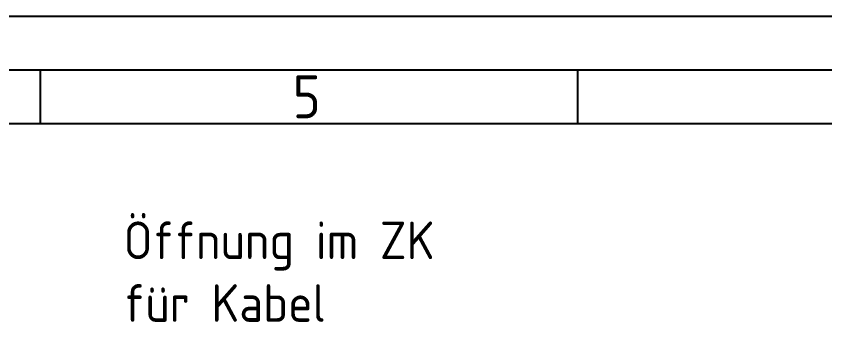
# Model space of a CAD drawing. Extents: x 0 to 874, y 0 to 598.
# Drawn here: x 415.6 to 566, y 537.1 to 594 of the extents above; entities that cross this region are included whole.
import ezdxf

# ---------------------------------------------------------------- set-up
doc = ezdxf.new("R2010")
doc.units = 0
doc.header["$LTSCALE"] = 2
for name, color, linetype in [('AM_0', 7, 'CONTINUOUS'), ('AM_5', 3, 'CONTINUOUS'), ('AM_BOR', 7, 'CONTINUOUS')]:
    doc.layers.add(name, color=color, linetype=linetype)
doc.styles.add('ACDINTS', font='isocp.shx', dxfattribs={"height": 1})
doc.styles.get("Standard").update_dxf_attribs({"font": 'ISOCP.SHX'})

# ---------------------------------------------------------------- blocks, each defined once
blk = doc.blocks.new('GEN_A3')
at = {"layer": 'AM_0'}
blk.add_line((5, 292), (415, 292), dxfattribs=at)
at = {"layer": 'AM_BOR', "color": 1}
for p, q in [((0, 297), (420, 297)), ((210, 292), (210, 287)), ((260, 292), (260, 287)), ((10, 287), (410, 287))]:
    blk.add_line(p, q, dxfattribs=at)
blk.add_text('5', height=4, dxfattribs=at).set_placement((233.5, 287.5))
blk = doc.blocks.new('*U440')
at = {"layer": 'AM_5', "color": 2, "style": 'ACDINTS'}
for s, p in [('Öffnung im ZK', (435.54, 548.78)), ('für Kabel', (435.54, 537.11))]:
    blk.add_text(s, height=7, dxfattribs=at).set_placement(p)
blk = doc.blocks.new('*S234')
at = {"layer": 'AM_0'}
blk.add_blockref('*U440', (0, 0), dxfattribs=at)

msp = doc.modelspace()

# ---------------------------------------------------------------- block references
at = {"layer": 'AM_0', "xscale": 2, "yscale": 2, "zscale": 2}
msp.add_blockref('GEN_A3', (0, 0), dxfattribs=at)
at = {"layer": 'AM_5'}
msp.add_blockref('*S234', (0, 0), dxfattribs=at)

doc.saveas('drawing.dxf')
